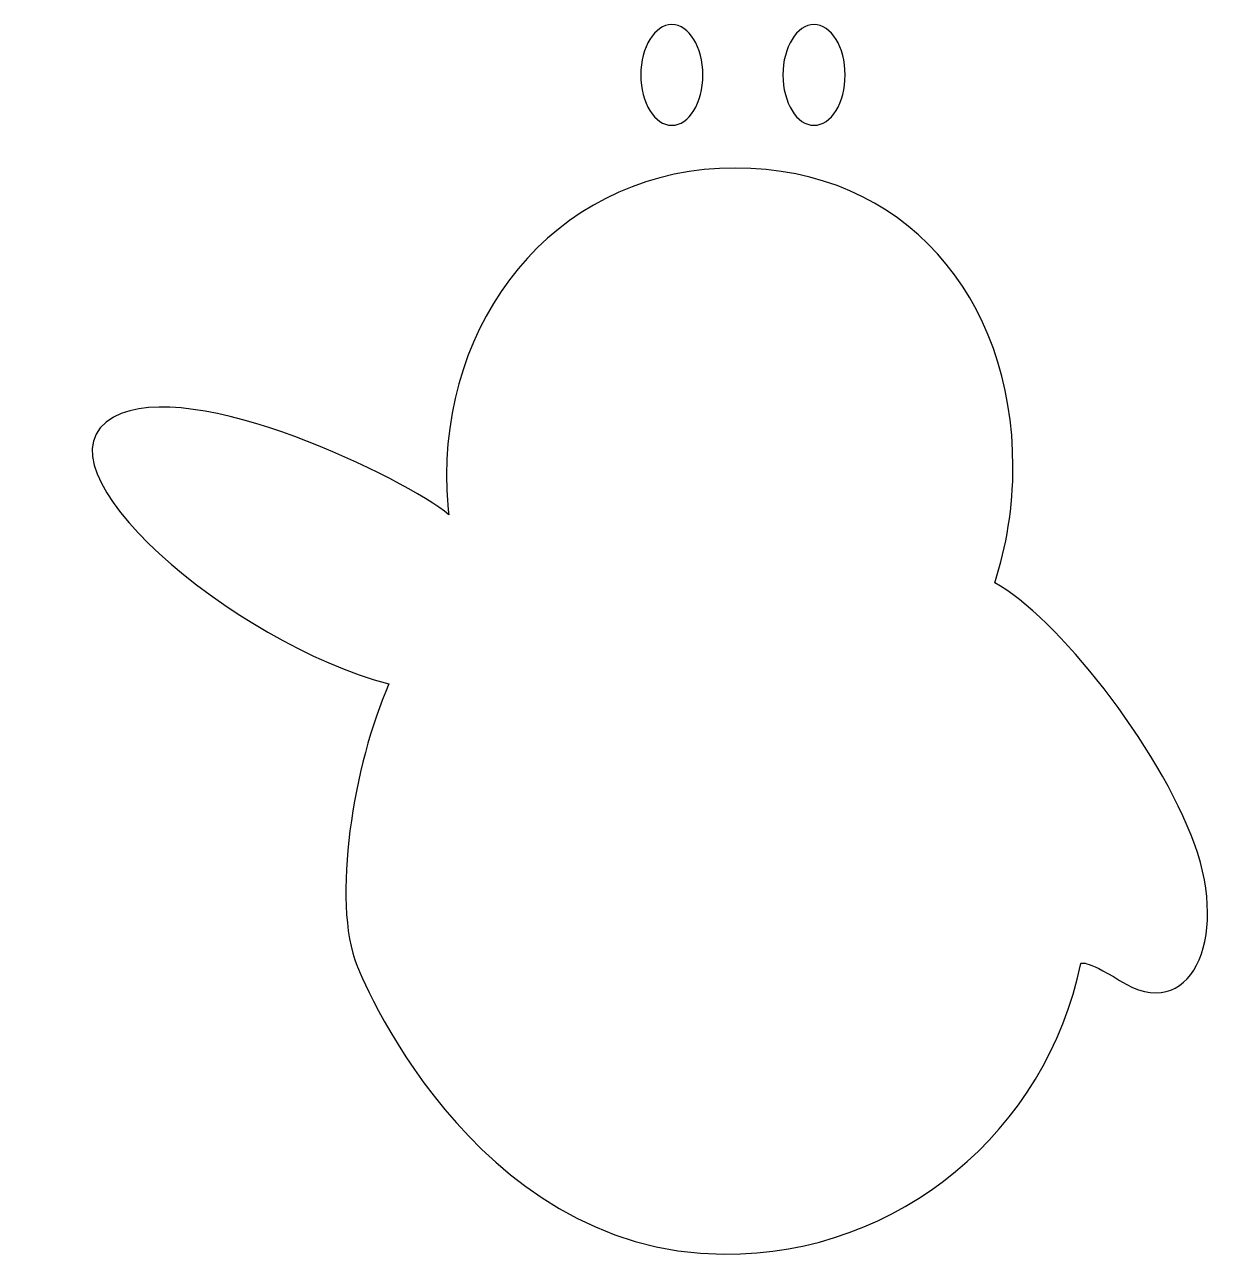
# Model space of a CAD drawing. Header units: centimetres. Extents: x -9.9 to 9.1, y -9.7 to 9.7.
import ezdxf

# ---------------------------------------------------------------- set-up
doc = ezdxf.new("R2010")
doc.units = ezdxf.units.CM
doc.header["$MEASUREMENT"] = 0
doc.layers.add('Camada 1', color=7, linetype='Continuous')

msp = doc.modelspace()

# ---------------------------------------------------------------- linework, layer by layer
at = {"layer": 'Camada 1'}
for points, knots in [([(-0.14426, 8.90195), (-0.14426, 9.34057), (0.07521, 9.69612), (0.34617, 9.69612), (0.34617, 9.69612), (0.61713, 9.69612), (0.83665, 9.34057), (0.83665, 8.90195), (0.83665, 8.90195), (0.83665, 8.46333), (0.61713, 8.10778), (0.34617, 8.10778), (0.34617, 8.10778), (0.07521, 8.10778), (-0.14426, 8.46335), (-0.14426, 8.90195)], [0, 0, 0, 0, 0.2, 0.2, 0.2, 0.2, 0.4, 0.4, 0.4, 0.4, 0.6, 0.6, 0.6, 0.6, 1, 1, 1, 1]), ([(2.09789, 8.90195), (2.09789, 9.34057), (2.31742, 9.69612), (2.58838, 9.69612), (2.58838, 9.69612), (2.85934, 9.69612), (3.07884, 9.34057), (3.07884, 8.90195), (3.07884, 8.90195), (3.07884, 8.46333), (2.85934, 8.10778), (2.58838, 8.10778), (2.58838, 8.10778), (2.31742, 8.10778), (2.09789, 8.46335), (2.09789, 8.90195)], [0, 0, 0, 0, 0.2, 0.2, 0.2, 0.2, 0.4, 0.4, 0.4, 0.4, 0.6, 0.6, 0.6, 0.6, 1, 1, 1, 1]), ([(-4.11452, -0.70018), (-6.56695, -0.06963), (-9.86016, 2.73316), (-8.4588, 3.50392), (-8.4588, 3.50392), (-7.2233, 4.18353), (-3.83428, 2.52295), (-3.17052, 1.96677), (-3.17052, 1.96677), (-3.19378, 2.17127), (-3.20568, 2.37992), (-3.20568, 2.59193), (-3.20568, 2.59193), (-3.20568, 5.25851), (-1.32068, 7.43433), (1.34574, 7.43433), (1.34574, 7.43433), (4.01248, 7.43433), (5.72557, 5.39508), (5.72557, 2.7285), (5.72557, 2.7285), (5.72557, 2.08628), (5.62622, 1.46617), (5.43818, 0.89481), (5.43818, 0.89481), (6.40536, 0.36003), (8.0176, -1.65982), (8.5917, -3.23841), (8.5917, -3.23841), (9.13828, -4.74159), (8.52124, -6.08374), (7.40735, -5.37918), (7.40735, -5.37918), (6.85366, -5.02903), (6.7933, -5.11343), (6.7933, -5.11343), (6.7933, -5.11343), (6.25807, -7.72868), (3.94403, -9.71453), (1.17056, -9.69596), (1.17056, -9.69596), (-2.8533, -9.66897), (-4.61765, -5.15148), (-4.61765, -5.15148), (-4.61765, -5.15148), (-5.02543, -4.1336), (-4.67509, -1.96145), (-4.11452, -0.70018)], [0, 0, 0, 0, 0.07692308, 0.07692308, 0.07692308, 0.07692308, 0.15384615, 0.15384615, 0.15384615, 0.15384615, 0.23076923, 0.23076923, 0.23076923, 0.23076923, 0.30769231, 0.30769231, 0.30769231, 0.30769231, 0.38461538, 0.38461538, 0.38461538, 0.38461538, 0.46153846, 0.46153846, 0.46153846, 0.46153846, 0.53846154, 0.53846154, 0.53846154, 0.53846154, 0.61538462, 0.61538462, 0.61538462, 0.61538462, 0.69230769, 0.69230769, 0.69230769, 0.69230769, 0.76923077, 0.76923077, 0.76923077, 0.76923077, 0.84615385, 0.84615385, 0.84615385, 0.84615385, 1, 1, 1, 1])]:
    msp.add_open_spline(points, degree=3, knots=knots, dxfattribs=at)

doc.saveas('drawing.dxf')
